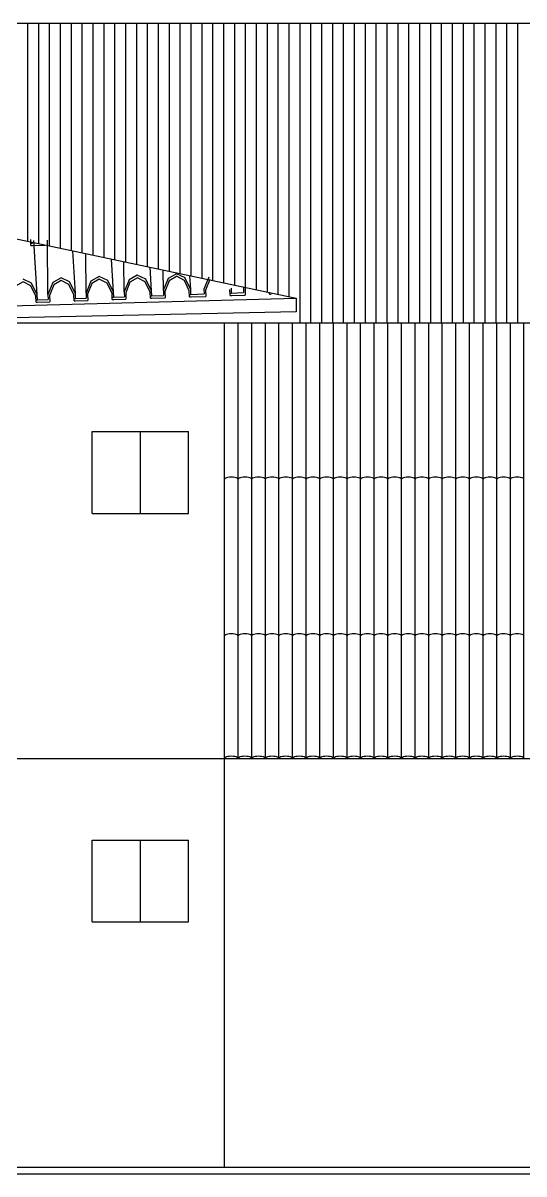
# Model space of a CAD drawing. Extents: x 10 to 180, y 167 to 221.
# Drawn here: x 151.9 to 155.58, y 169.63 to 178.08 of the extents above; entities that cross this region are included whole.
import ezdxf

# ---------------------------------------------------------------- set-up
doc = ezdxf.new("R2010")
doc.units = 0
doc.layers.get('0').update_dxf_attribs({"linetype": 'CONTINUOUS'})
for name, color, linetype in [('ASHADE', 7, 'CONTINUOUS'), ('COBERTURA', 30, 'CONTINUOUS'), ('COBERTURA1', 6, 'CONTINUOUS'), ('DIVISÓRIAS', 7, 'CONTINUOUS'), ('ESQUADRIAS', 1, 'CONTINUOUS'), ('PAREDES', 5, 'CONTINUOUS')]:
    doc.layers.add(name, color=color, linetype=linetype)

msp = doc.modelspace()

# ---------------------------------------------------------------- linework, layer by layer
for p, q in [((117.32114299, 178.07850231), (177.32114299, 178.07850231)), ((117.32114299, 175.87850231), (177.32114299, 175.87850231)), ((147.39614299, 172.67850231), (157.22114299, 172.67850231))]:
    msp.add_line(p, q)
at = {"layer": 'ASHADE'}
for p, q in [((145.8707494, 177.75850231), (153.91070446, 176.05850231)), ((150.18285582, 175.95850231), (153.91070446, 176.05850231)), ((153.91070446, 176.05850231), (153.91070446, 175.95850231)), ((153.91070446, 175.95850231), (150.18285582, 175.87850231))]:
    msp.add_line(p, q, dxfattribs=at)
for centre in [(153.43364299, 174.72850231), (153.53364299, 174.72850231), (153.63364299, 174.72850231), (153.73364299, 174.72850231), (153.83364299, 174.72850231), (153.93364299, 174.72850231), (154.03364299, 174.72850231), (154.13364299, 174.72850231), (154.23364299, 174.72850231), (154.33364299, 174.72850231), (154.43364299, 174.72850231), (154.53364299, 174.72850231), (154.63364299, 174.72850231), (154.73364299, 174.72850231), (154.83364299, 174.72850231), (154.93364299, 174.72850231), (155.03364299, 174.72850231), (155.13364299, 174.72850231), (155.23364299, 174.72850231), (155.33364299, 174.72850231), (155.43364299, 174.72850231), (155.53364299, 174.72850231), (153.43364299, 173.57850231), (153.53364299, 173.57850231), (153.63364299, 173.57850231), (153.73364299, 173.57850231), (153.83364299, 173.57850231), (153.93364299, 173.57850231), (154.03364299, 173.57850231), (154.13364299, 173.57850231), (154.23364299, 173.57850231), (154.33364299, 173.57850231), (154.43364299, 173.57850231), (154.53364299, 173.57850231), (154.63364299, 173.57850231), (154.73364299, 173.57850231), (154.83364299, 173.57850231), (154.93364299, 173.57850231), (155.03364299, 173.57850231), (155.13364299, 173.57850231), (155.23364299, 173.57850231), (155.33364299, 173.57850231), (155.43364299, 173.57850231), (155.53364299, 173.57850231), (153.43364299, 172.67850231), (153.53364299, 172.67850231), (153.63364299, 172.67850231), (153.73364299, 172.67850231), (153.83364299, 172.67850231), (153.93364299, 172.67850231), (154.03364299, 172.67850231), (154.13364299, 172.67850231), (154.23364299, 172.67850231), (154.33364299, 172.67850231), (154.43364299, 172.67850231), (154.53364299, 172.67850231), (154.63364299, 172.67850231), (154.73364299, 172.67850231), (154.83364299, 172.67850231), (154.93364299, 172.67850231), (155.03364299, 172.67850231), (155.13364299, 172.67850231), (155.23364299, 172.67850231), (155.33364299, 172.67850231), (155.43364299, 172.67850231), (155.53364299, 172.67850231)]:
    msp.add_ellipse(centre, major_axis=(-0.05, 0), ratio=0.3317246228, start_param=3.1415926536, end_param=6.2831853072, dxfattribs=at)
at = {"layer": 'COBERTURA', "color": 2}
for p, q in [((151.96173368, 176.44470203), (151.96014708, 176.49013648)), ((151.96109904, 176.46287581), (151.97229668, 176.46326684)), ((151.96173368, 176.44470203), (151.97293132, 176.44509306)), ((151.97293132, 176.44509306), (152.06251238, 176.4482213)), ((152.0082792, 176.08335551), (151.98311927, 176.48278777)), ((152.08670079, 176.08518815), (152.08393645, 176.48540249)), ((152.28822182, 176.09313617), (152.26853178, 176.40572981)), ((152.36664374, 176.09495913), (152.36463757, 176.38540883)), ((152.56816444, 176.10291682), (152.55287759, 176.34560661)), ((152.6465867, 176.10473011), (152.64505756, 176.32611571)), ((152.84810706, 176.11269748), (152.8372234, 176.2854834)), ((151.96593069, 176.1679626), (151.90323306, 176.19761601)), ((152.183159, 176.20725215), (152.12268262, 176.1732974)), ((152.1837724, 176.18905218), (152.12889489, 176.15529302)), ((152.24587166, 176.1777391), (152.18317403, 176.20739251)), ((152.24073887, 176.15940884), (152.18364012, 176.18925771)), ((152.40241553, 176.18300089), (152.36623839, 176.09530706)), ((152.46310003, 176.21702716), (152.40262364, 176.18307241)), ((152.46371243, 176.19882679), (152.40883492, 176.16506763)), ((152.52581263, 176.18751559), (152.463115, 176.21716901)), ((152.52067882, 176.16918568), (152.46358008, 176.19903454)), ((152.56768142, 176.10255323), (152.5254752, 176.18750985)), ((152.68235368, 176.19277543), (152.64617655, 176.1050816)), ((152.74304105, 176.22680217), (152.68256466, 176.19284742)), ((152.74365246, 176.20860139), (152.68877495, 176.17484223)), ((152.8057536, 176.19729209), (152.74305597, 176.22694551)), ((152.80061878, 176.17896252), (152.74352003, 176.20881138)), ((152.8476195, 176.11233), (152.80541327, 176.19728662)), ((152.93437507, 176.11477506), (152.93333634, 176.2651609)), ((152.97013725, 176.20282394), (152.93396012, 176.11513011)), ((152.97671612, 176.185216), (152.94582038, 176.10680418)), ((153.03082749, 176.23685115), (152.9703511, 176.2028964)), ((153.03143791, 176.21864996), (152.9765604, 176.1848908)), ((153.09353999, 176.20734256), (153.03084236, 176.23699597)), ((153.08840414, 176.18901332), (153.03130539, 176.21886218)), ((153.12506518, 176.11242567), (153.08877496, 176.18849131)), ((153.13540299, 176.12238073), (153.09319676, 176.20733735)), ((153.13589509, 176.1227521), (153.12953802, 176.22367524)), ((153.26838143, 176.21323774), (153.23220429, 176.12554391)), ((153.2749647, 176.19563436), (153.24406895, 176.11722254)), ((151.90383237, 176.17927758), (151.84895486, 176.14551842)), ((151.96079892, 176.14963201), (151.90370017, 176.17948087)), ((151.99744864, 176.07306159), (151.96115842, 176.14912722)), ((152.00780527, 176.08299969), (151.96559904, 176.16795631)), ((152.12247738, 176.17322635), (152.08630024, 176.08553252)), ((152.12904305, 176.15560474), (152.09814731, 176.07719291)), ((152.27739142, 176.08283411), (152.2411012, 176.15889975)), ((152.28774334, 176.09277646), (152.24553712, 176.17773308)), ((152.4089856, 176.16538384), (152.37808986, 176.08697201)), ((152.5573342, 176.09260664), (152.52104398, 176.16867228)), ((152.56926574, 176.066098), (152.56799645, 176.10244556)), ((152.64637988, 176.10518277), (152.64764917, 176.06883521)), ((152.68892816, 176.17516294), (152.65803241, 176.09675111)), ((152.83727698, 176.10237917), (152.80098676, 176.17844481)), ((152.83864357, 176.05730894), (152.83705696, 176.10274339)), ((152.84920656, 176.07587375), (152.84793728, 176.11222131)), ((152.93416612, 176.11523248), (152.93543541, 176.07888493)), ((152.94568108, 176.10653662), (152.94726768, 176.06110218)), ((153.12642981, 176.06735866), (153.12484321, 176.1127931)), ((153.1369928, 176.08592346), (153.13572352, 176.12227102)), ((153.23241297, 176.12564749), (153.23368225, 176.08929993)), ((153.24392792, 176.11695163), (153.24551453, 176.07151719)), ((153.42467665, 176.07777366), (153.42309005, 176.12320811)), ((153.43523964, 176.09633847), (153.43397036, 176.13268603)), ((153.43523964, 176.09633847), (153.52408368, 176.09944098)), ((153.52445482, 176.14017246), (153.52260304, 176.13568374)), ((153.52281439, 176.13578853), (153.52408368, 176.09944098)), ((153.53432935, 176.12709267), (153.53591595, 176.08165823)), ((153.5383593, 176.13723244), (153.5344721, 176.12736693)), ((153.71507808, 176.08791471), (153.71465762, 176.09995523)), ((151.9988211, 176.02798169), (151.99723449, 176.07341614)), ((151.99818646, 176.04615547), (152.00938409, 176.0465465)), ((151.9988211, 176.02798169), (152.01001873, 176.02837272)), ((152.00938409, 176.0465465), (152.0081148, 176.08289406)), ((152.00938409, 176.0465465), (152.08776752, 176.04928371)), ((152.01001873, 176.02837272), (152.09959979, 176.03150096)), ((152.08649823, 176.08563127), (152.08776752, 176.04928371)), ((152.09801319, 176.07693541), (152.09959979, 176.03150096)), ((152.27876192, 176.03775744), (152.27717532, 176.08319189)), ((152.27812728, 176.05593122), (152.28932491, 176.05632225)), ((152.27876192, 176.03775744), (152.28995956, 176.03814847)), ((152.28932491, 176.05632225), (152.28805563, 176.09266981)), ((152.28932491, 176.05632225), (152.36770834, 176.05905946)), ((152.28995956, 176.03814847), (152.37954062, 176.04127671)), ((152.36643906, 176.09540702), (152.36770834, 176.05905946)), ((152.37795401, 176.08671116), (152.37954062, 176.04127671)), ((152.55870275, 176.04753319), (152.55711614, 176.09296764)), ((152.5580681, 176.06570697), (152.56926574, 176.066098)), ((152.55870275, 176.04753319), (152.56990038, 176.04792422)), ((152.56926574, 176.066098), (152.64764917, 176.06883521)), ((152.56990038, 176.04792422), (152.65948144, 176.05105246)), ((152.65789484, 176.09648691), (152.65948144, 176.05105246)), ((152.83800893, 176.07548272), (152.84920656, 176.07587375)), ((152.83864357, 176.05730894), (152.8498412, 176.05769997)), ((152.84920656, 176.07587375), (152.93543541, 176.07888493)), ((152.8498412, 176.05769997), (152.94726768, 176.06110218)), ((153.12579517, 176.08553243), (153.1369928, 176.08592346)), ((153.12642981, 176.06735866), (153.13762744, 176.06774969)), ((153.1369928, 176.08592346), (153.23368225, 176.08929993)), ((153.13762744, 176.06774969), (153.24551453, 176.07151719)), ((153.42404201, 176.09594744), (153.43523964, 176.09633847)), ((153.42467665, 176.07777366), (153.43587429, 176.07816469)), ((153.43587429, 176.07816469), (153.53591595, 176.08165823)), ((153.71507808, 176.08791471), (153.72627571, 176.08830574))]:
    msp.add_line(p, q, dxfattribs=at)
at = {"layer": 'COBERTURA'}
msp.add_line((153.38364299, 169.67850231), (153.38364299, 175.87850231), dxfattribs=at)
at = {"layer": 'COBERTURA1'}
for p, q in [((151.93864299, 176.47548281), (151.93864299, 178.07850231)), ((152.01864299, 176.45856729), (152.01864299, 178.07850231)), ((152.09864299, 176.44165178), (152.09864299, 178.07850231)), ((152.17864299, 176.42473626), (152.17864299, 178.07850231)), ((152.25864299, 176.40782074), (152.25864299, 178.07850231)), ((152.33864299, 176.39090522), (152.33864299, 178.07850231)), ((152.41864299, 176.37398971), (152.41864299, 178.07850231)), ((152.49864299, 176.35707419), (152.49864299, 178.07850231)), ((152.57864299, 176.34015867), (152.57864299, 178.07850231)), ((152.65864299, 176.32324315), (152.65864299, 178.07850231)), ((152.73864299, 176.30632764), (152.73864299, 178.07850231)), ((152.81864299, 176.28941212), (152.81864299, 178.07850231)), ((152.89864299, 176.2724966), (152.89864299, 178.07850231)), ((152.97864299, 176.25558108), (152.97864299, 178.07850231)), ((153.05864299, 176.23866557), (153.05864299, 178.07850231)), ((153.13864299, 176.22175005), (153.13864299, 178.07850231)), ((153.21864299, 176.20483453), (153.21864299, 178.07850231)), ((153.29864299, 176.18791901), (153.29864299, 178.07850231)), ((153.37864299, 176.1710035), (153.37864299, 178.07850231)), ((153.37864299, 176.1710035), (153.37864299, 178.07850231)), ((153.45864299, 176.15408798), (153.45864299, 178.07850231)), ((153.53864299, 176.13717246), (153.53864299, 178.07850231)), ((153.61864299, 176.12025694), (153.61864299, 178.07850231)), ((153.69864299, 176.10334143), (153.69864299, 178.07850231)), ((153.77864299, 176.08642591), (153.77864299, 178.07850231)), ((153.85864299, 176.06951039), (153.85864299, 178.07850231)), ((153.93864299, 175.87850231), (153.93864299, 178.07850231)), ((154.01864299, 175.87850231), (154.01864299, 178.07850231)), ((154.09864299, 175.87850231), (154.09864299, 178.07850231)), ((154.17864299, 175.87850231), (154.17864299, 178.07850231)), ((154.25864299, 175.87850231), (154.25864299, 178.07850231)), ((154.25864299, 175.87850231), (154.25864299, 178.07850231)), ((154.33864299, 175.87850231), (154.33864299, 178.07850231)), ((154.41864299, 175.87850231), (154.41864299, 178.07850231)), ((154.49864299, 175.87850231), (154.49864299, 178.07850231)), ((154.57864299, 175.87850231), (154.57864299, 178.07850231)), ((154.65864299, 175.87850231), (154.65864299, 178.07850231)), ((154.73864299, 175.87850231), (154.73864299, 178.07850231)), ((154.81864299, 175.87850231), (154.81864299, 178.07850231)), ((154.89864299, 175.87850231), (154.89864299, 178.07850231)), ((154.97864299, 175.87850231), (154.97864299, 178.07850231)), ((155.05864299, 175.87850231), (155.05864299, 178.07850231)), ((155.13864299, 175.87850231), (155.13864299, 178.07850231)), ((155.13864299, 175.87850231), (155.13864299, 178.07850231)), ((155.21864299, 175.87850231), (155.21864299, 178.07850231)), ((155.29864299, 175.87850231), (155.29864299, 178.07850231)), ((155.37864299, 175.87850231), (155.37864299, 178.07850231)), ((155.45864299, 175.87850231), (155.45864299, 178.07850231)), ((155.53864299, 175.87850231), (155.53864299, 178.07850231))]:
    msp.add_line(p, q, dxfattribs=at)
at = {"layer": 'DIVISÓRIAS'}
for p, q in [((152.49864299, 176.35707419), (152.49864299, 178.07850231)), ((153.48364299, 172.67850231), (153.48364299, 175.87850231)), ((153.58364299, 172.67850231), (153.58364299, 175.87850231)), ((153.68364299, 172.67850231), (153.68364299, 175.87850231)), ((153.78364299, 172.67850231), (153.78364299, 175.87850231)), ((153.88364299, 172.67850231), (153.88364299, 175.87850231)), ((153.98364299, 172.67850231), (153.98364299, 175.87850231)), ((154.08364299, 172.67850231), (154.08364299, 175.87850231)), ((154.18364299, 172.67850231), (154.18364299, 175.87850231)), ((154.28364299, 172.67850231), (154.28364299, 175.87850231)), ((154.38364299, 172.67850231), (154.38364299, 175.87850231)), ((154.48364299, 172.67850231), (154.48364299, 175.87850231)), ((154.58364299, 172.67850231), (154.58364299, 175.87850231)), ((154.68364299, 172.67850231), (154.68364299, 175.87850231)), ((154.78364299, 172.67850231), (154.78364299, 175.87850231)), ((154.88364299, 172.67850231), (154.88364299, 175.87850231)), ((154.98364299, 172.67850231), (154.98364299, 175.87850231)), ((155.08364299, 172.67850231), (155.08364299, 175.87850231)), ((155.08364299, 172.67850231), (155.08364299, 175.87850231)), ((155.18364299, 172.67850231), (155.18364299, 175.87850231)), ((155.28364299, 172.67850231), (155.28364299, 175.87850231)), ((155.38364299, 172.67850231), (155.38364299, 175.87850231)), ((155.48364299, 172.67850231), (155.48364299, 175.87850231)), ((155.58364299, 172.67850231), (155.58364299, 175.87850231))]:
    msp.add_line(p, q, dxfattribs=at)
at = {"layer": 'ESQUADRIAS'}
for p, q in [((152.41158349, 174.47850231), (152.41158349, 175.07850231)), ((152.41158349, 175.07850231), (153.11780528, 175.07850231)), ((152.76469439, 175.07850231), (152.76469439, 174.47850231)), ((153.11780528, 174.47850231), (153.11780528, 175.07850231)), ((152.41158349, 174.47850231), (153.11780528, 174.47850231)), ((152.41158349, 171.47850231), (152.41158349, 172.07850231)), ((152.41158349, 172.07850231), (153.11780528, 172.07850231)), ((152.76469439, 172.07850231), (152.76469439, 171.47850231)), ((153.11780528, 171.47850231), (153.11780528, 172.07850231)), ((152.41158349, 171.47850231), (153.11780528, 171.47850231))]:
    msp.add_line(p, q, dxfattribs=at)
at = {"layer": 'PAREDES'}
for p, q in [((117.32114299, 169.67850231), (177.32114299, 169.67850231)), ((117.32114299, 169.62850231), (177.32114299, 169.62850231))]:
    msp.add_line(p, q, dxfattribs=at)

doc.saveas('drawing.dxf')
